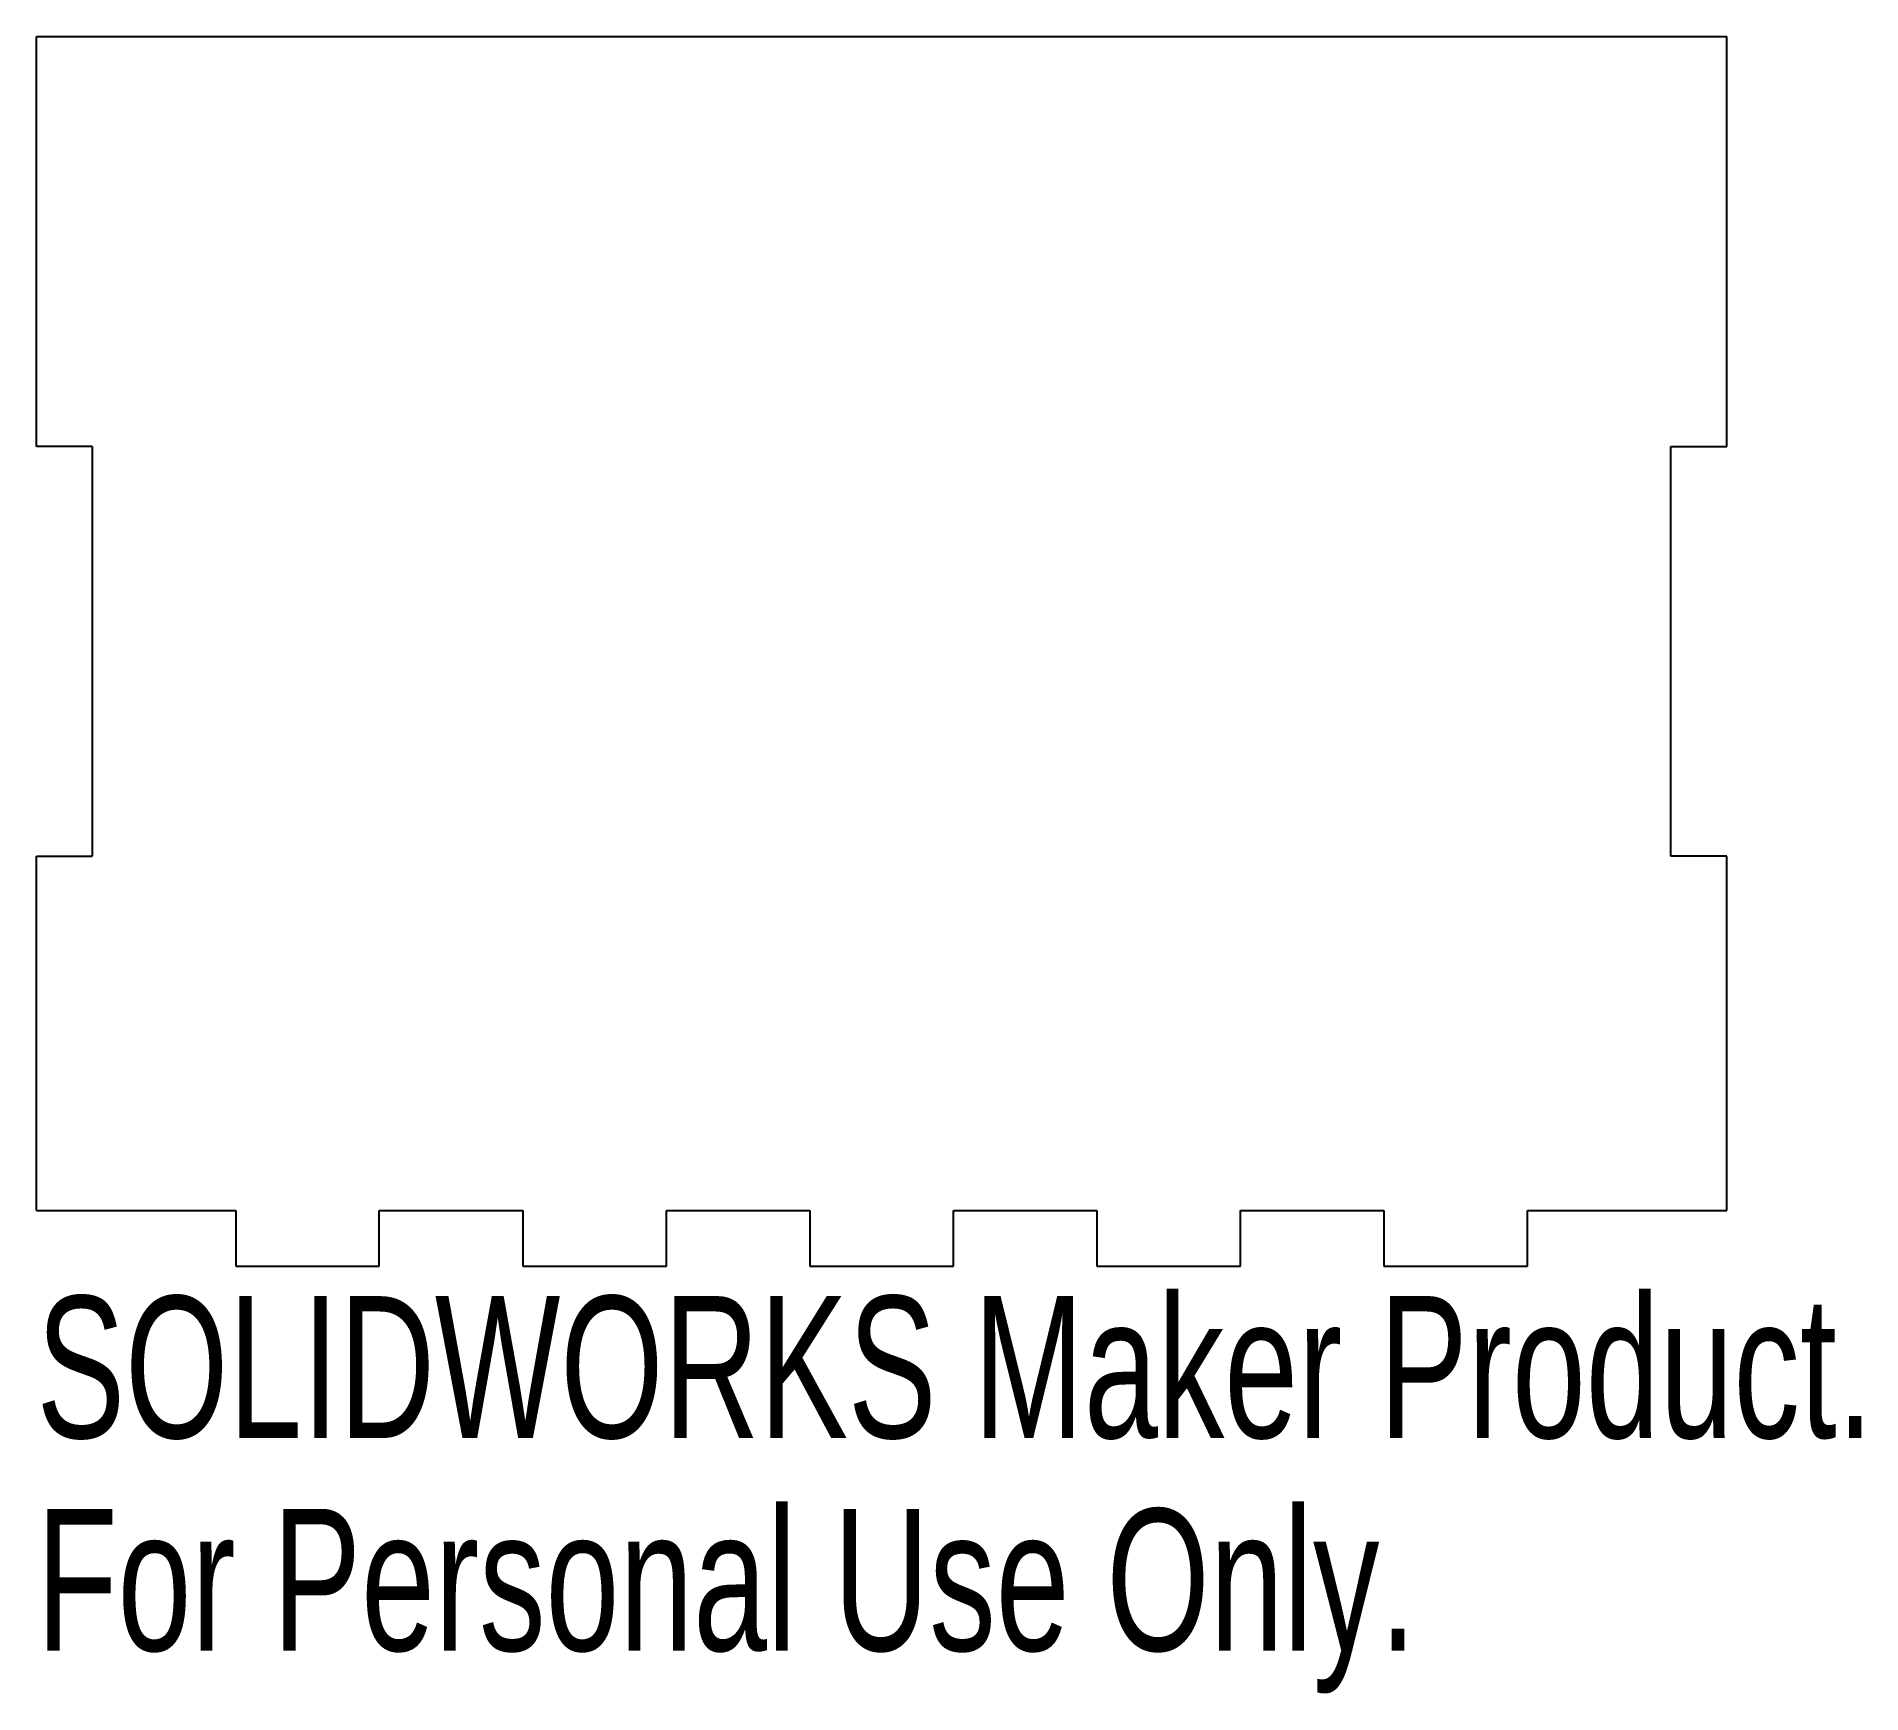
# Model space of a CAD drawing. Header units: millimetres. Extents: x -28.8 to 33.4, y -16.5 to 40.
import ezdxf

# ---------------------------------------------------------------- set-up
doc = ezdxf.new("R2010")
doc.units = ezdxf.units.MM
doc.styles.add('SLDTEXTSTYLE0', font='TXT', dxfattribs={"width": 0.7})

msp = doc.modelspace()

# ---------------------------------------------------------------- linework, layer by layer
at = {"color": 7, "linetype": 'Continuous', "lineweight": 25}
for p, q in [((-28.8, 40), (28.8, 40)), ((-28.8, 26.033), (-28.8, 40)), ((28.8, 26.033), (28.8, 40)), ((-26.9, 26.033), (-28.8, 26.033)), ((-26.9, 26.033), (-26.9, 12.067)), ((26.9, 12.067), (26.9, 26.033)), ((26.9, 26.033), (28.8, 26.033)), ((-28.8, 12.067), (-26.9, 12.067)), ((-28.8, 0), (-28.8, 12.067)), ((28.8, 12.067), (26.9, 12.067)), ((28.8, 0), (28.8, 12.067)), ((-28.8, 0), (-22.009, 0)), ((-22.009, 0), (-22.009, -1.9)), ((-17.118, -1.9), (-17.118, 0)), ((-17.118, 0), (-12.227, 0)), ((-12.227, 0), (-12.227, -1.9)), ((-7.336, -1.9), (-7.336, 0)), ((-7.336, 0), (-2.445, 0)), ((-2.445, 0), (-2.445, -1.9)), ((2.445, -1.9), (2.445, 0)), ((2.445, 0), (7.336, 0)), ((7.336, 0), (7.336, -1.9)), ((12.227, -1.9), (12.227, 0)), ((12.227, 0), (17.118, 0)), ((17.118, 0), (17.118, -1.9)), ((22.009, -1.9), (22.009, 0)), ((22.009, 0), (28.8, 0)), ((-22.009, -1.9), (-17.118, -1.9)), ((-12.227, -1.9), (-7.336, -1.9)), ((-2.445, -1.9), (2.445, -1.9)), ((7.336, -1.9), (12.227, -1.9)), ((17.118, -1.9), (22.009, -1.9))]:
    msp.add_line(p, q, dxfattribs=at)

# ---------------------------------------------------------------- texts
at = {"color": 7, "linetype": 'Continuous', "char_height": 4.83362, "attachment_point": 1, "style": 'SLDTEXTSTYLE0'}
for s, insert in [('SOLIDWORKS Maker Product.', (-28.8, -2.92)), ('For Personal Use Only.', (-28.8, -10.17))]:
    msp.add_mtext(s, dxfattribs=dict(at, insert=insert))

doc.saveas('drawing.dxf')
